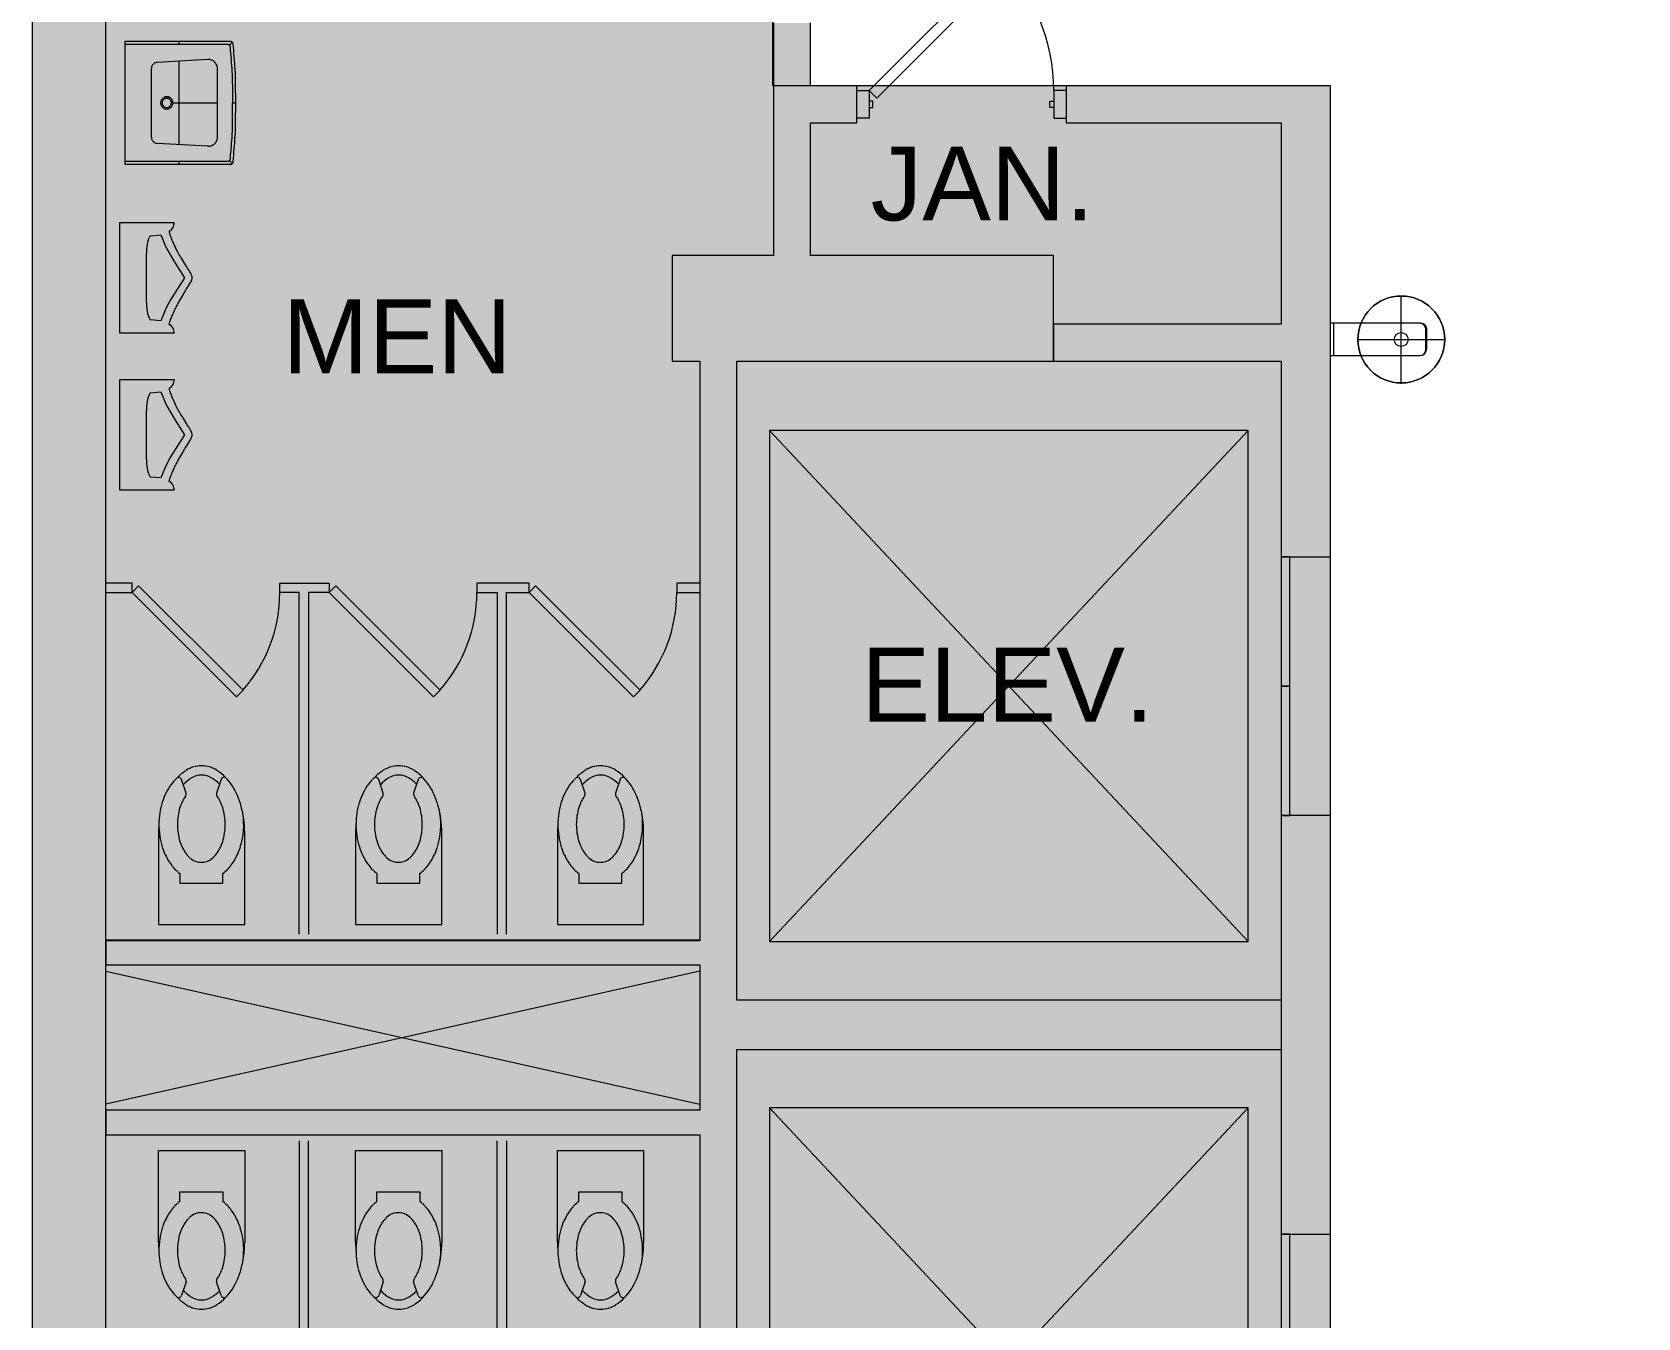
# Model space of a CAD drawing. Header units: inches. Extents: x 920 to 3279, y -557 to 1354.
# Drawn here: x 1742.6 to 2003.6, y 598.9 to 807.7 of the extents above; entities that cross this region are included whole.
import ezdxf

# ---------------------------------------------------------------- set-up
doc = ezdxf.new("R2010")
doc.units = ezdxf.units.IN
doc.header["$MEASUREMENT"] = 0
for name, color, linetype, lineweight in [('1600 K ST 6th Floor-Clean-REVISED_dwg', 8, 'Continuous', 9), ('A-Anno-Bldg', 7, 'Continuous', 9), ('A-DETL', 90, 'Continuous', 9), ('A-DETL-GENF', 92, 'Continuous', 9), ('A-DOOR', 31, 'Continuous', 13), ('A-Door-Exst', 7, 'Continuous', 9), ('A-WALL', 113, 'Continuous', 13), ('A-Wall-Exst', 7, 'Continuous', 9), ('A-WALL-PATT', 111, 'Continuous', 13), ('I-WALL', 2, 'Continuous', 13), ('P-SANR-FIXT', 6, 'Continuous', 9), ('XAR$0$AFLEV', 7, 'Continuous', 9), ('XAR$0$PFI', 7, 'Continuous', 9)]:
    doc.layers.add(name, color=color, linetype=linetype, lineweight=lineweight)
doc.styles.add('Swis721 Lt BT', font='swissl.ttf', dxfattribs={"height": 12})

# ---------------------------------------------------------------- blocks, each defined once
blk = doc.blocks.new('Walls 1 - Walls 1-7029748-Level XX  CONSTRUCTION')
at = {"layer": 'A-WALL', "lineweight": 9}
h = blk.add_hatch(color=7, dxfattribs=at)
h.paths.add_polyline_path([(12, 372.3), (211.4, 372.3), (211.4, 422.55), (203.4, 422.55), (203.4, 415.17), (200.09, 415.17), (200.09, 411.67), (203.4, 411.67), (203.4, 378.3), (169.5, 378.3), (169.5, 411.67), (172.09, 411.67), (172.09, 415.17), (166, 415.17), (166, 378.3), (12, 378.3)], flags=0)
h.paths.add_polyline_path([(203.4, 462.55), (211.4, 462.55), (211.4, 472.3), (12, 472.3), (12, 466.3), (203.4, 466.3)], flags=0)
h.paths.add_polyline_path([(122, 520.87), (122, 537.12), (114.5, 537.12), (114.5, 642.5), (203, 642.5), (203, 650.5), (114.5, 650.5), (114.5, 754.28), (166, 754.28), (166, 771.47), (126.5, 771.47), (126.5, 793), (134.03, 793), (134.03, 799), (126.5, 799), (126.5, 809.22), (120.5, 809.22), (120.5, 771.47), (104, 771.47), (104, 754.28), (108.5, 754.28), (108.5, 660.11), (12, 660.11), (12, 656.22), (108.5, 656.22), (108.5, 632.62), (12, 632.62), (12, 628.62), (108.5, 628.62), (108.5, 537.12), (103.5, 537.12), (103.5, 520.87), (114.5, 520.87)], flags=0)
h.paths.add_polyline_path([(211, 612.5), (211, 680.5), (203, 642.5)], flags=0)
h.paths.add_polyline_path([(286.1, 902.85), (286.1, 903.1), (289.6, 907.1), (285.75, 907.1), (286.08, 903.1), (285.75, 903.1), (285.75, 902.85)], flags=0)
h.paths.add_polyline_path([(169.5, 903.1), (203.4, 903.1), (203.4, 907.1), (173.5, 907.1), (173.5, 939.5), (203.4, 939.5), (203.4, 938.21), (209.4, 938.21), (209.4, 945.5), (144, 945.5), (144, 939.5), (169.5, 939.5)], flags=0)
h.paths.add_polyline_path([(209.4, 907.1), (209.4, 908.21), (203.4, 908.21), (203.4, 907.1)], flags=0)
h.paths.add_polyline_path([(114, 939.5), (114, 945.5), (74.5, 945.5), (74.5, 974.75), (12, 974.75), (12, 970.75), (70.5, 970.75), (70.5, 945.5), (12, 945.5), (12, 939.5), (53.74, 939.5)], flags=0)
at = {"layer": 'A-WALL', "color": 8, "lineweight": 20}
for p, q in [((120.5, 809.22), (120.5, 771.47)), ((126.5, 799), (126.5, 809.22)), ((134.03, 799), (126.5, 799)), ((134.03, 793), (134.03, 799)), ((126.5, 771.47), (126.5, 793)), ((126.5, 793), (134.03, 793)), ((120.5, 771.47), (104, 771.47)), ((104, 771.47), (104, 754.28)), ((166, 771.47), (126.5, 771.47)), ((166, 754.28), (166, 771.47)), ((104, 754.28), (108.5, 754.28)), ((108.5, 754.28), (108.5, 660.11)), ((114.5, 650.5), (114.5, 754.28)), ((114.5, 754.28), (166, 754.28)), ((211, 680.5), (203, 680.5)), ((203, 680.5), (203, 650.5)), ((211, 612.5), (211, 680.5)), ((108.5, 660.11), (12, 660.11)), ((12, 660.11), (12, 656.22)), ((12, 656.22), (108.5, 656.22)), ((108.5, 656.22), (108.5, 632.62)), ((203, 650.5), (114.5, 650.5)), ((114.5, 537.12), (114.5, 642.5)), ((114.5, 642.5), (203, 642.5)), ((203, 642.5), (203, 612.5)), ((108.5, 632.62), (12, 632.62)), ((12, 632.62), (12, 628.62)), ((12, 628.62), (108.5, 628.62)), ((108.5, 628.62), (108.5, 537.12)), ((203, 612.5), (211, 612.5))]:
    blk.add_line(p, q, dxfattribs=at)
blk = doc.blocks.new('ELEVATOR DOORS - ELEVATOR DOORS-7053103-Level XX  CONSTRUCTION')
at = {"layer": 'A-DOOR'}
for p, q in [((204.41, 722.5), (203, 722.5)), ((203, 722.5), (203, 701.5)), ((204.41, 701.5), (204.41, 722.5)), ((204.41, 701.5), (203, 701.5)), ((203, 701.5), (203, 680.5)), ((203, 701.5), (204.41, 701.5)), ((204.41, 680.5), (204.41, 701.5)), ((203, 680.5), (204.41, 680.5)), ((204.41, 612.5), (203, 612.5)), ((203, 612.5), (203, 591.5)), ((204.41, 591.5), (204.41, 612.5)), ((204.41, 591.5), (203, 591.5)), ((203, 591.5), (203, 570.5)), ((203, 591.5), (204.41, 591.5)), ((204.41, 570.5), (204.41, 591.5)), ((203, 570.5), (204.41, 570.5))]:
    blk.add_line(p, q, dxfattribs=at)
blk = doc.blocks.new('Drinking_Fountain-Haws_Corporation-Wall_Mounted_1001 - 1001-7405335-Level XX  CONSTRUCTION')
at = {"layer": 'P-SANR-FIXT'}
for p, q in [((19.07, 8.44), (19.07, 22.56)), ((16.44, 18.67), (16.44, 4)), ((16.44, 18.5), (16.44, 4.65)), ((16.44, 18.5), (16.44, 4.65)), ((20.53, 19.67), (17.44, 19.67)), ((20.69, 19.5), (17.44, 19.5)), ((20.69, 19.5), (17.44, 19.5)), ((21.69, 4), (21.69, 18.52)), ((21.69, 4.65), (21.69, 18.5)), ((21.69, 4.65), (21.69, 18.5)), ((26.25, 15.5), (12, 15.5)), ((16.59, 4.5), (21.54, 4.5)), ((16.59, 4.5), (21.54, 4.5))]:
    blk.add_line(p, q, dxfattribs=at)
for radius in [7.06, 1.13]:
    blk.add_circle((19.07, 15.5), radius, dxfattribs=at)
for centre, radius, start, end in [((19.07, 15.5), 7.06, 360, 180), ((17.44, 18.67), 1, 90, 180), ((17.44, 18.5), 1, 90, 180), ((17.44, 18.5), 1, 90, 180), ((20.53, 18.5), 1.17, 1.0568, 90), ((20.69, 18.5), 1, 360, 90), ((20.69, 18.5), 1, 360, 90), ((19.07, 15.5), 7.06, 180, 360), ((16.59, 4.65), 0.15, 180, 270), ((16.59, 4.65), 0.15, 180, 270), ((21.54, 4.65), 0.15, 270, 0), ((21.54, 4.65), 0.15, 270, 360)]:
    blk.add_arc(centre, radius, start, end, dxfattribs=at)
blk = doc.blocks.new('1600 K ST 6th Floor-Clean-REVISED_dwg-7023626-Level XX  CONSTRUCTION')
at = {"layer": 'A-Door-Exst'}
for p, q in [((136.03, 793.75), (134.03, 793.75)), ((166.03, 793.75), (168.03, 793.75))]:
    blk.add_line(p, q, dxfattribs=at)
at = {"layer": 'A-Door-Exst', "flags": 128}
for points in [[(136.03, 798.25), (137.27, 797.01), (158.48, 818.23), (157.24, 819.46)], [(136.03, 795.5), (136.65, 795.5), (136.65, 796.5), (136.03, 796.5)], [(166.03, 795.5), (165.4, 795.5), (165.4, 796.5), (166.03, 796.5)]]:
    blk.add_lwpolyline(points, close=True, dxfattribs=at)
for points in [[(134.03, 798.25), (136.03, 798.25), (136.03, 793.75)], [(168.03, 798.25), (166.03, 798.25), (166.03, 793.75)]]:
    blk.add_lwpolyline(points, dxfattribs=at)
at = {"layer": 'A-Door-Exst'}
blk.add_arc((136.03, 798.25), 30, 360, 45, dxfattribs=at)
at = {"layer": 'A-Wall-Exst'}
blk.add_line((108.5, 660.22), (12, 660.22), dxfattribs=at)
at = {"layer": 'XAR$0$AFLEV'}
for p, q in [((108.5, 655.22), (12, 633.62)), ((12, 655.22), (108.5, 633.62))]:
    blk.add_line(p, q, dxfattribs=at)
at = {"layer": 'XAR$0$AFLEV', "flags": 128}
for points in [[(197.65, 743), (119.85, 743), (119.85, 660), (197.65, 660), (197.65, 743), (119.85, 660), (197.65, 660), (119.85, 743)], [(197.65, 633), (119.85, 633), (119.85, 550), (197.65, 550), (197.65, 633), (119.85, 550), (197.65, 550), (119.85, 633)]]:
    blk.add_lwpolyline(points, dxfattribs=at)
at = {"layer": 'XAR$0$PFI'}
for p, q in [((31.72, 805.74), (15.13, 805.74)), ((23.9, 805.74), (23.9, 806.24)), ((32.51, 806.11), (32.05, 805.61)), ((19.38, 790.66), (19.38, 801.82)), ((28.54, 803.28), (20.32, 802.82)), ((23.9, 789.46), (23.9, 803.02)), ((30.13, 790.7), (30.13, 801.78)), ((32.59, 796.24), (32.59, 799.26)), ((22.88, 796.24), (30.13, 796.24)), ((28.54, 789.2), (20.32, 789.66)), ((23.9, 786.24), (23.9, 786.74)), ((32.51, 786.37), (32.05, 786.87)), ((18.58, 763.89), (18.58, 771.76)), ((18.58, 738.38), (18.58, 746.25)), ((25.02, 684.11), (24.29, 686.31)), ((30.7, 686.33), (29.97, 684.11)), ((57.05, 684.11), (56.32, 686.31)), ((62.73, 686.33), (62, 684.11)), ((89.86, 684.11), (89.13, 686.31)), ((95.54, 686.33), (94.8, 684.11)), ((25.02, 604.74), (24.29, 602.54)), ((30.7, 602.52), (29.97, 604.74)), ((57.05, 604.74), (56.32, 602.54)), ((62.73, 602.52), (62, 604.74)), ((89.86, 604.74), (89.13, 602.54)), ((95.54, 602.52), (94.8, 604.74))]:
    blk.add_line(p, q, dxfattribs=at)
at = {"layer": 'XAR$0$PFI', "flags": 128}
for points in [[(31.72, 786.74), (15.13, 786.74), (15.13, 805.74), (15.13, 806.24), (32.17, 806.24)], [(33.07, 793.05), (33.08, 796.24), (33.07, 799.43)], [(32.58, 793.22), (32.58, 796.24), (33.13, 796.24)], [(32.17, 786.24), (15.13, 786.24), (15.13, 786.74)], [(23.1, 758.85), (14.24, 758.83), (14.24, 776.83), (23.1, 776.81)], [(22.24, 760.24), (22.31, 760.46), (22.37, 760.66), (22.44, 760.85), (22.51, 761.04), (22.57, 761.21), (22.64, 761.38), (22.7, 761.54), (22.77, 761.7), (22.83, 761.85), (22.9, 762), (22.96, 762.15), (23.04, 762.31), (23.11, 762.48), (23.2, 762.67), (23.3, 762.86), (23.42, 763.08), (23.55, 763.33), (23.69, 763.59), (23.84, 763.86), (24, 764.14), (24.16, 764.42), (24.32, 764.7), (24.47, 764.96), (24.62, 765.21), (24.75, 765.44), (24.88, 765.65), (25, 765.84), (25.1, 766.01), (25.21, 766.18), (25.31, 766.34), (25.4, 766.49), (25.49, 766.64), (25.59, 766.79), (25.68, 766.94), (25.76, 767.08), (25.84, 767.23), (25.9, 767.38), (25.95, 767.53), (25.98, 767.68), (25.99, 767.83), (25.98, 767.98), (25.95, 768.13), (25.9, 768.28), (25.82, 768.45), (25.73, 768.62), (25.63, 768.8), (25.5, 769), (25.37, 769.21), (25.22, 769.45), (25.07, 769.69), (24.91, 769.95), (24.74, 770.21), (24.58, 770.47), (24.42, 770.74), (24.27, 770.99), (24.12, 771.24), (23.98, 771.47), (23.86, 771.68), (23.75, 771.89), (23.64, 772.08), (23.54, 772.27), (23.45, 772.44), (23.37, 772.61), (23.29, 772.77), (23.22, 772.92), (23.15, 773.07), (23.08, 773.22), (23.02, 773.37), (22.96, 773.51), (22.89, 773.66), (22.83, 773.81), (22.77, 773.96), (22.7, 774.11), (22.64, 774.27), (22.58, 774.44), (22.51, 774.62), (22.45, 774.8), (22.4, 775), (22.34, 775.21), (22.3, 775.43)], [(19.16, 774.67), (20.91, 774.82), (21.29, 773.91), (21.74, 772.82), (23.24, 770.21), (23.99, 769.02), (24.74, 767.83), (23.99, 766.64), (22.49, 764.26), (21.74, 762.83), (21.29, 761.74), (20.91, 760.83), (19.16, 760.99)], [(23.1, 733.33), (14.24, 733.31), (14.24, 751.31), (23.1, 751.29)], [(19.16, 749.15), (20.91, 749.31), (21.29, 748.39), (21.74, 747.31), (23.24, 744.69), (23.99, 743.5), (24.74, 742.31), (23.99, 741.12), (22.49, 738.74), (21.74, 737.31), (21.29, 736.23), (20.91, 735.32), (19.16, 735.47)], [(22.24, 734.73), (22.31, 734.94), (22.37, 735.15), (22.44, 735.34), (22.51, 735.52), (22.57, 735.7), (22.64, 735.87), (22.7, 736.03), (22.77, 736.18), (22.83, 736.33), (22.9, 736.48), (22.96, 736.64), (23.04, 736.8), (23.11, 736.97), (23.2, 737.15), (23.3, 737.35), (23.42, 737.57), (23.55, 737.81), (23.69, 738.07), (23.84, 738.35), (24, 738.63), (24.16, 738.91), (24.32, 739.18), (24.47, 739.45), (24.62, 739.69), (24.75, 739.92), (24.88, 740.13), (25, 740.32), (25.1, 740.5), (25.21, 740.66), (25.31, 740.82), (25.4, 740.97), (25.49, 741.12), (25.59, 741.27), (25.68, 741.42), (25.76, 741.57), (25.84, 741.72), (25.9, 741.87), (25.95, 742.01), (25.98, 742.16), (25.99, 742.31), (25.98, 742.46), (25.95, 742.61), (25.9, 742.77), (25.82, 742.93), (25.73, 743.1), (25.63, 743.29), (25.5, 743.49), (25.37, 743.7), (25.22, 743.93), (25.07, 744.18), (24.91, 744.43), (24.74, 744.7), (24.58, 744.96), (24.42, 745.22), (24.27, 745.48), (24.12, 745.72), (23.98, 745.95), (23.86, 746.17), (23.75, 746.37), (23.64, 746.57), (23.54, 746.75), (23.45, 746.93), (23.37, 747.09), (23.29, 747.25), (23.22, 747.41), (23.15, 747.56), (23.08, 747.71), (23.02, 747.85), (22.96, 748), (22.89, 748.14), (22.83, 748.29), (22.77, 748.44), (22.7, 748.6), (22.64, 748.76), (22.58, 748.93), (22.51, 749.1), (22.45, 749.29), (22.4, 749.48), (22.34, 749.69), (22.3, 749.91)], [(12, 716.72), (16.25, 716.72), (33.22, 699.75), (34.28, 700.82), (17.31, 717.79), (16.25, 716.72), (16.25, 718.22), (12, 718.22)], [(43.42, 661.22), (43.42, 716.72), (40.25, 716.72), (40.25, 718.22), (48.27, 718.22), (48.27, 716.72), (49.33, 717.79), (66.3, 700.82), (65.24, 699.75), (48.27, 716.72), (44.92, 716.72), (44.92, 661.22)], [(97.73, 699.75), (80.76, 716.72), (80.76, 718.22), (72.27, 718.22), (72.27, 716.72), (75.58, 716.72), (75.58, 661.22)], [(77.08, 661.22), (77.08, 716.72), (80.76, 716.72), (81.82, 717.79), (98.79, 700.82), (97.73, 699.75)], [(108.5, 718.22), (104.76, 718.22), (104.76, 716.72), (108.5, 716.72)], [(20.54, 677.68), (20.54, 662.8), (34.54, 662.8), (34.54, 677.68)], [(52.57, 677.68), (52.57, 662.8), (66.57, 662.8), (66.57, 677.68)], [(85.38, 677.68), (85.38, 662.8), (99.38, 662.8), (99.38, 677.68)], [(23.99, 671.07), (23.99, 669.52), (30.99, 669.52), (30.99, 671.07)], [(56.02, 671.07), (56.02, 669.52), (63.02, 669.52), (63.02, 671.07)], [(88.83, 671.07), (88.83, 669.52), (95.83, 669.52), (95.83, 671.07)], [(43.42, 627.62), (43.42, 572.12), (39.74, 572.12), (38.68, 571.06), (21.71, 588.03), (22.77, 589.1), (39.74, 572.12), (39.74, 570.62), (48.23, 570.62), (48.23, 572.12), (44.92, 572.12), (44.92, 627.62)], [(77.08, 627.62), (77.08, 572.12), (80.25, 572.12), (80.25, 570.62), (72.23, 570.62), (72.23, 572.12), (71.17, 571.06), (54.2, 588.03), (55.26, 589.1), (72.23, 572.12), (75.58, 572.12), (75.58, 627.62)], [(20.54, 611.17), (20.54, 626.05), (34.54, 626.05), (34.54, 611.17)], [(52.57, 611.17), (52.57, 626.05), (66.57, 626.05), (66.57, 611.17)], [(85.38, 611.17), (85.38, 626.05), (99.38, 626.05), (99.38, 611.17)], [(23.99, 617.78), (23.99, 619.33), (30.99, 619.33), (30.99, 617.78)], [(56.02, 617.78), (56.02, 619.33), (63.02, 619.33), (63.02, 617.78)], [(88.83, 617.78), (88.83, 619.33), (95.83, 619.33), (95.83, 617.78)]]:
    blk.add_lwpolyline(points, dxfattribs=at)
at = {"layer": 'XAR$0$PFI'}
for centre, radius, start, end in [((31.72, 805.16), 0.578, 75.8672, 90.0001), ((31.78, 805.42), 0.312, 56.5938, 75.8668), ((31.52, 805.03), 0.781, 47.6012, 56.5939), ((31.52, 805.03), 0.781, 38.609, 47.6017), ((31.89, 805.32), 0.312, 19.3356, 38.6086), ((32.17, 805.66), 0.578, 75.9109, 90), ((31.64, 805.23), 0.578, 5.2026, 19.3356), ((-97.63, 793.46), 130.38, 3.4685, 5.2027), ((32.24, 805.92), 0.312, 56.68, 75.9106), ((31.98, 805.53), 0.783, 47.7325, 56.6803), ((31.98, 805.53), 0.783, 38.785, 47.7328), ((32.35, 805.82), 0.312, 19.5539, 38.7846), ((32.09, 805.73), 0.578, 5.4652, 19.5543), ((-97.64, 793.32), 130.9, 3.6433, 5.465), ((20.53, 801.82), 1.15, 165.5301, 180), ((20.02, 801.95), 0.631, 145.9309, 165.5297), ((20.78, 801.44), 1.54, 136.59, 145.9312), ((20.78, 801.44), 1.54, 127.2488, 136.59), ((20.23, 802.17), 0.631, 107.6497, 127.2485), ((20.38, 801.67), 1.15, 93.18, 107.6499), ((28.64, 801.51), 1.77, 81.5323, 93.1799), ((28.77, 802.41), 0.86, 64.7819, 81.5323), ((27.69, 800.11), 3.41, 58.2375, 64.7819), ((28.92, 802.09), 1.08, 46.5898, 58.2374), ((28.92, 802.09), 1.08, 34.9424, 46.59), ((27.01, 800.75), 3.41, 28.3981, 34.9424), ((29.25, 801.96), 0.86, 11.6475, 28.3979), ((28.35, 801.78), 1.77, 359.9999, 11.6475), ((-4.08, 799.13), 36.66, 0.1978, 3.4685), ((-3.95, 799.29), 37.02, 0.2176, 3.6434), ((21.88, 796.24), 1, 170.0001, 180.0001), ((21.88, 796.24), 1, 179.9999, 189.9999), ((21.88, 796.24), 1, 160, 170.0001), ((21.88, 796.24), 1, 189.9999, 200), ((21.88, 796.24), 1, 149.9998, 159.9998), ((21.88, 796.24), 1, 140.0001, 150.0001), ((21.88, 796.24), 1, 130, 140), ((21.88, 796.24), 0.75, 170.0001, 180.0001), ((21.88, 796.24), 0.75, 179.9999, 189.9999), ((21.88, 796.24), 0.75, 159.9997, 169.9997), ((21.88, 796.24), 0.75, 190.0003, 200.0003), ((21.88, 796.24), 0.75, 150.0002, 160.0002), ((21.88, 796.24), 0.75, 199.9998, 209.9998), ((21.88, 796.24), 1, 119.9999, 129.9999), ((21.88, 796.24), 0.75, 140, 150), ((21.88, 796.24), 0.75, 130, 140), ((21.88, 796.24), 1, 110.0002, 120.0002), ((21.88, 796.24), 0.75, 120, 130), ((21.88, 796.24), 0.75, 109.9998, 119.9998), ((21.88, 796.24), 1, 99.9999, 110), ((21.88, 796.24), 0.75, 100.0003, 110.0003), ((21.88, 796.24), 1, 89.9999, 99.9999), ((21.88, 796.24), 0.75, 89.9999, 99.9999), ((21.88, 796.24), 1, 80.0001, 90.0001), ((21.88, 796.24), 0.75, 80.0001, 90.0001), ((21.88, 796.24), 0.75, 69.9997, 79.9997), ((21.88, 796.24), 1, 70, 80.0001), ((21.88, 796.24), 0.75, 60.0002, 70.0002), ((21.88, 796.24), 1, 59.9998, 69.9998), ((21.88, 796.24), 0.75, 50, 60), ((21.88, 796.24), 0.75, 40, 50), ((21.88, 796.24), 1, 50.0001, 60.0001), ((21.88, 796.24), 0.75, 30, 40), ((21.88, 796.24), 1, 40, 50), ((21.88, 796.24), 0.75, 19.9998, 29.9998), ((21.88, 796.24), 0.75, 330.0002, 340.0002), ((21.88, 796.24), 0.75, 10.0003, 20.0003), ((21.88, 796.24), 0.75, 339.9997, 349.9997), ((21.88, 796.24), 0.75, 359.9999, 9.9999), ((21.88, 796.24), 0.75, 350.0001, 0.0001), ((21.88, 796.24), 1, 29.9999, 39.9999), ((21.88, 796.24), 1, 20.0002, 30.0002), ((21.88, 796.24), 1, 9.9999, 20), ((21.88, 796.24), 1, 340, 350.0001), ((21.88, 796.24), 1, 359.9999, 9.9999), ((21.88, 796.24), 1, 350.0001, 0.0001), ((21.88, 796.24), 1, 200.0002, 210.0002), ((21.88, 796.24), 1, 209.9999, 219.9999), ((21.88, 796.24), 1, 220, 230), ((21.88, 796.24), 0.75, 210, 220), ((21.88, 796.24), 1, 230.0001, 240.0001), ((21.88, 796.24), 0.75, 220, 230), ((21.88, 796.24), 1, 239.9998, 249.9998), ((21.88, 796.24), 0.75, 230, 240), ((21.88, 796.24), 0.75, 240.0002, 250.0002), ((21.88, 796.24), 1, 250, 260.0001), ((21.88, 796.24), 0.75, 249.9997, 259.9997), ((21.88, 796.24), 1, 260.0001, 270.0001), ((21.88, 796.24), 0.75, 260.0001, 270.0001), ((21.88, 796.24), 0.75, 269.9999, 279.9999), ((21.88, 796.24), 1, 269.9999, 279.9999), ((21.88, 796.24), 0.75, 280.0003, 290.0003), ((21.88, 796.24), 1, 279.9999, 290), ((21.88, 796.24), 0.75, 289.9998, 299.9998), ((21.88, 796.24), 1, 290.0002, 300.0002), ((21.88, 796.24), 0.75, 300, 310), ((21.88, 796.24), 0.75, 310, 320), ((21.88, 796.24), 1, 299.9999, 309.9999), ((21.88, 796.24), 0.75, 320, 330), ((21.88, 796.24), 1, 310, 320), ((21.88, 796.24), 1, 320.0001, 330.0001), ((21.88, 796.24), 1, 329.9998, 339.9998), ((-97.63, 799.02), 130.38, 354.7973, 356.5315), ((-4.08, 793.35), 36.66, 356.5315, 359.8022), ((-97.64, 799.16), 130.9, 354.535, 356.3567), ((-3.95, 793.2), 37.02, 356.3566, 359.7824), ((20.53, 790.66), 1.15, 180, 194.4699), ((20.02, 790.53), 0.631, 194.4703, 214.0691), ((20.78, 791.04), 1.54, 214.0688, 223.41), ((20.78, 791.04), 1.54, 223.41, 232.7512), ((20.23, 790.32), 0.631, 232.7515, 252.3503), ((20.38, 790.81), 1.15, 252.3501, 266.82), ((28.64, 790.97), 1.77, 266.8201, 278.4677), ((28.77, 790.07), 0.86, 278.4677, 295.2181), ((27.69, 792.37), 3.41, 295.2181, 301.7625), ((28.92, 790.4), 1.08, 301.7626, 313.4102), ((28.92, 790.4), 1.08, 313.41, 325.0576), ((27.01, 791.73), 3.41, 325.0576, 331.6019), ((29.25, 790.52), 0.86, 331.6021, 348.3525), ((28.35, 790.7), 1.77, 348.3525, 0.0001), ((31.72, 787.32), 0.578, 269.9999, 284.1328), ((31.78, 787.06), 0.312, 284.1332, 303.4062), ((31.52, 787.45), 0.781, 303.4061, 312.3988), ((31.52, 787.45), 0.781, 312.3983, 321.391), ((31.89, 787.16), 0.312, 321.3914, 340.6644), ((32.17, 786.82), 0.578, 270, 284.0891), ((31.64, 787.25), 0.578, 340.6644, 354.7974), ((32.24, 786.56), 0.312, 284.0894, 303.32), ((31.98, 786.95), 0.783, 303.3197, 312.2675), ((31.98, 786.95), 0.783, 312.2672, 321.215), ((32.35, 786.66), 0.312, 321.2154, 340.4461), ((32.09, 786.75), 0.578, 340.4457, 354.5348), ((21.49, 776.83), 1.62, 300.0151, 0), ((24.39, 772.11), 5.82, 153.9939, 183.459), ((24.39, 763.54), 5.82, 176.541, 206.0061), ((21.49, 758.83), 1.62, 0, 59.9849), ((24.39, 746.6), 5.82, 153.9939, 183.459), ((21.49, 751.31), 1.62, 300.0151, 0), ((24.39, 738.03), 5.82, 176.541, 206.0061), ((21.49, 733.31), 1.62, 0, 59.9849), ((16.25, 716.72), 24, 318.5833, 0), ((48.27, 716.72), 24, 318.5833, 0), ((80.76, 716.72), 24, 318.5833, 0), ((28.58, 681.12), 7.43, 133.4258, 143.3275), ((23.82, 686.15), 0.5, 18.2438, 133.4259), ((29.47, 680.94), 8.18, 122.7616, 136.6903), ((29.47, 680.94), 6.68, 122.7617, 137.2435), ((27.54, 683.94), 4.62, 90, 122.7617), ((27.54, 683.94), 3.12, 90, 122.7618), ((27.54, 683.94), 4.62, 57.2383, 90), ((27.54, 683.94), 3.12, 57.2382, 90), ((25.61, 680.94), 6.68, 43.6858, 57.2383), ((25.61, 680.94), 8.18, 32.7685, 57.2383), ((31.18, 686.18), 0.5, 44.3279, 161.7562), ((60.61, 681.12), 7.43, 133.4258, 143.3275), ((55.85, 686.15), 0.5, 18.2438, 133.4259), ((61.5, 680.94), 8.18, 122.7616, 136.6903), ((61.5, 680.94), 6.68, 122.7617, 137.2435), ((59.57, 683.94), 4.62, 90, 122.7617), ((59.57, 683.94), 3.12, 90, 122.7618), ((59.57, 683.94), 4.62, 57.2383, 90), ((59.57, 683.94), 3.12, 57.2382, 90), ((57.64, 680.94), 6.68, 43.6858, 57.2383), ((57.64, 680.94), 8.18, 32.7685, 57.2383), ((63.21, 686.18), 0.5, 44.3279, 161.7562), ((93.42, 681.12), 7.43, 133.4258, 143.3275), ((88.65, 686.15), 0.5, 18.2438, 133.4259), ((94.31, 680.94), 8.18, 122.7616, 136.6903), ((94.31, 680.94), 6.68, 122.7617, 137.2435), ((92.38, 683.94), 4.62, 90, 122.7617), ((92.38, 683.94), 3.12, 90, 122.7618), ((92.38, 683.94), 4.62, 57.2383, 90), ((92.38, 683.94), 3.12, 57.2382, 90), ((90.45, 680.94), 6.68, 43.6858, 57.2383), ((90.45, 680.94), 8.18, 32.7685, 57.2383), ((96.01, 686.18), 0.5, 44.3279, 161.7562), ((30.29, 679.85), 9.56, 143.3275, 162.8584), ((24.54, 683.95), 0.5, 324.4828, 18.2438), ((30.44, 683.95), 0.5, 161.7562, 215.5172), ((22.55, 678.97), 11.82, 14.929, 32.7685), ((62.32, 679.85), 9.56, 143.3275, 162.8584), ((56.57, 683.95), 0.5, 324.4828, 18.2438), ((62.47, 683.95), 0.5, 161.7562, 215.5172), ((54.58, 678.97), 11.82, 14.929, 32.7685), ((95.13, 679.85), 9.56, 143.3275, 162.8584), ((89.38, 683.95), 0.5, 324.4828, 18.2438), ((95.28, 683.95), 0.5, 161.7562, 215.5172), ((87.39, 678.97), 11.82, 14.929, 32.7685), ((32.98, 679.02), 12.38, 162.8584, 180), ((32.98, 679.02), 9.38, 162.8584, 180), ((30.29, 679.85), 6.56, 144.4829, 162.8583), ((24.7, 679.85), 6.56, 17.1417, 35.5171), ((22, 679.02), 9.38, 0, 17.1416), ((17.7, 677.68), 16.84, 0, 14.9289), ((65.01, 679.02), 12.38, 162.8584, 180), ((65.01, 679.02), 9.38, 162.8584, 180), ((62.32, 679.85), 6.56, 144.4829, 162.8583), ((56.72, 679.85), 6.56, 17.1417, 35.5171), ((54.03, 679.02), 9.38, 0, 17.1416), ((49.73, 677.68), 16.84, 0, 14.9289), ((97.82, 679.02), 12.38, 162.8584, 180), ((97.82, 679.02), 9.38, 162.8584, 180), ((95.13, 679.85), 6.56, 144.4829, 162.8583), ((89.53, 679.85), 6.56, 17.1417, 35.5171), ((86.84, 679.02), 9.38, 0, 17.1416), ((82.54, 677.68), 16.84, 0, 14.9289), ((37.38, 677.68), 16.84, 174.8046, 180), ((32.98, 679.02), 12.38, 180, 197.1416), ((32.98, 679.02), 9.38, 180, 197.1416), ((22, 679.02), 9.38, 342.8584, 360), ((22, 679.02), 12.38, 342.8584, 8.2651), ((69.41, 677.68), 16.84, 174.8046, 180), ((65.01, 679.02), 12.38, 180, 197.1416), ((65.01, 679.02), 9.38, 180, 197.1416), ((54.03, 679.02), 9.38, 342.8584, 360), ((54.03, 679.02), 12.38, 342.8584, 8.2651), ((102.22, 677.68), 16.84, 174.8046, 180), ((97.82, 679.02), 12.38, 180, 197.1416), ((97.82, 679.02), 9.38, 180, 197.1416), ((86.84, 679.02), 9.38, 342.8584, 360), ((86.84, 679.02), 12.38, 342.8584, 8.2651), ((30.29, 678.18), 6.56, 197.1417, 216.6725), ((24.7, 678.18), 6.56, 323.3275, 342.8583), ((62.32, 678.18), 6.56, 197.1417, 216.6725), ((56.72, 678.18), 6.56, 323.3275, 342.8583), ((95.13, 678.18), 6.56, 197.1417, 216.6725), ((89.53, 678.18), 6.56, 323.3275, 342.8583), ((30.29, 678.18), 9.56, 197.1417, 216.6724), ((28.58, 676.91), 4.43, 216.6725, 231.8648), ((27.49, 675.65), 2.76, 233.419, 306.581), ((26.41, 676.91), 4.43, 308.1352, 323.3275), ((24.7, 678.18), 9.56, 323.3276, 342.8583), ((62.32, 678.18), 9.56, 197.1417, 216.6724), ((60.61, 676.91), 4.43, 216.6725, 231.8648), ((59.52, 675.65), 2.76, 233.419, 306.581), ((58.44, 676.91), 4.43, 308.1352, 323.3275), ((56.72, 678.18), 9.56, 323.3276, 342.8583), ((95.13, 678.18), 9.56, 197.1417, 216.6724), ((93.42, 676.91), 4.43, 216.6725, 231.8648), ((92.33, 675.65), 2.76, 233.419, 306.581), ((91.24, 676.91), 4.43, 308.1352, 323.3275), ((89.53, 678.18), 9.56, 323.3276, 342.8583), ((28.58, 676.91), 7.43, 216.6725, 231.8648), ((26.41, 676.91), 7.43, 308.1352, 323.3275), ((60.61, 676.91), 7.43, 216.6725, 231.8648), ((58.44, 676.91), 7.43, 308.1352, 323.3275), ((93.42, 676.91), 7.43, 216.6725, 231.8648), ((91.24, 676.91), 7.43, 308.1352, 323.3275), ((30.29, 610.67), 9.56, 143.3276, 162.8583), ((28.58, 611.94), 7.43, 128.1352, 143.3275), ((27.49, 613.2), 2.76, 53.419, 126.581), ((26.41, 611.94), 7.43, 36.6725, 51.8648), ((24.7, 610.67), 9.56, 17.1417, 36.6724), ((62.32, 610.67), 9.56, 143.3276, 162.8583), ((60.61, 611.94), 7.43, 128.1352, 143.3275), ((59.52, 613.2), 2.76, 53.419, 126.581), ((58.44, 611.94), 7.43, 36.6725, 51.8648), ((56.72, 610.67), 9.56, 17.1417, 36.6724), ((95.13, 610.67), 9.56, 143.3276, 162.8583), ((93.42, 611.94), 7.43, 128.1352, 143.3275), ((92.33, 613.2), 2.76, 53.419, 126.581), ((91.24, 611.94), 7.43, 36.6725, 51.8648), ((89.53, 610.67), 9.56, 17.1417, 36.6724), ((32.98, 609.83), 12.38, 162.8584, 180), ((30.29, 610.67), 6.56, 143.3275, 162.8583), ((28.58, 611.94), 4.43, 128.1352, 143.3275), ((26.41, 611.94), 4.43, 36.6725, 51.8648), ((24.7, 610.67), 6.56, 17.1417, 36.6725), ((22, 609.83), 12.38, 351.7349, 17.1416), ((65.01, 609.83), 12.38, 162.8584, 180), ((62.32, 610.67), 6.56, 143.3275, 162.8583), ((60.61, 611.94), 4.43, 128.1352, 143.3275), ((58.44, 611.94), 4.43, 36.6725, 51.8648), ((56.72, 610.67), 6.56, 17.1417, 36.6725), ((54.03, 609.83), 12.38, 351.7349, 17.1416), ((97.82, 609.83), 12.38, 162.8584, 180), ((95.13, 610.67), 6.56, 143.3275, 162.8583), ((93.42, 611.94), 4.43, 128.1352, 143.3275), ((91.24, 611.94), 4.43, 36.6725, 51.8648), ((89.53, 610.67), 6.56, 17.1417, 36.6725), ((86.84, 609.83), 12.38, 351.7349, 17.1416), ((37.38, 611.17), 16.84, 180, 185.1954), ((32.98, 609.83), 9.38, 162.8584, 180), ((22, 609.83), 9.38, 0, 17.1416), ((17.7, 611.17), 16.84, 345.0711, 360), ((69.41, 611.17), 16.84, 180, 185.1954), ((65.01, 609.83), 9.38, 162.8584, 180), ((54.03, 609.83), 9.38, 0, 17.1416), ((49.73, 611.17), 16.84, 345.0711, 360), ((102.22, 611.17), 16.84, 180, 185.1954), ((97.82, 609.83), 9.38, 162.8584, 180), ((86.84, 609.83), 9.38, 0, 17.1416), ((82.54, 611.17), 16.84, 345.0711, 360), ((32.98, 609.83), 12.38, 180, 197.1416), ((32.98, 609.83), 9.38, 180, 197.1416), ((22, 609.83), 9.38, 342.8584, 360), ((65.01, 609.83), 12.38, 180, 197.1416), ((65.01, 609.83), 9.38, 180, 197.1416), ((54.03, 609.83), 9.38, 342.8584, 360), ((97.82, 609.83), 12.38, 180, 197.1416), ((97.82, 609.83), 9.38, 180, 197.1416), ((86.84, 609.83), 9.38, 342.8584, 360), ((30.29, 609), 9.56, 197.1416, 216.6725), ((30.29, 609), 6.56, 197.1417, 215.5171), ((24.7, 609), 6.56, 324.4829, 342.8583), ((22.55, 609.88), 11.82, 327.2315, 345.071), ((62.32, 609), 9.56, 197.1416, 216.6725), ((62.32, 609), 6.56, 197.1417, 215.5171), ((56.72, 609), 6.56, 324.4829, 342.8583), ((54.58, 609.88), 11.82, 327.2315, 345.071), ((95.13, 609), 9.56, 197.1416, 216.6725), ((95.13, 609), 6.56, 197.1417, 215.5171), ((89.53, 609), 6.56, 324.4829, 342.8583), ((87.39, 609.88), 11.82, 327.2315, 345.071), ((28.58, 607.73), 7.43, 216.6725, 226.5742), ((29.47, 607.91), 6.68, 222.7565, 237.2383), ((24.54, 604.9), 0.5, 341.7562, 35.5172), ((25.61, 607.91), 6.68, 302.7617, 316.3142), ((30.44, 604.9), 0.5, 144.4828, 198.2438), ((25.61, 607.91), 8.18, 302.7617, 327.2315), ((60.61, 607.73), 7.43, 216.6725, 226.5742), ((61.5, 607.91), 6.68, 222.7565, 237.2383), ((56.57, 604.9), 0.5, 341.7562, 35.5172), ((57.64, 607.91), 6.68, 302.7617, 316.3142), ((62.47, 604.9), 0.5, 144.4828, 198.2438), ((57.64, 607.91), 8.18, 302.7617, 327.2315), ((93.42, 607.73), 7.43, 216.6725, 226.5742), ((94.31, 607.91), 6.68, 222.7565, 237.2383), ((89.38, 604.9), 0.5, 341.7562, 35.5172), ((90.45, 607.91), 6.68, 302.7617, 316.3142), ((95.28, 604.9), 0.5, 144.4828, 198.2438), ((90.45, 607.91), 8.18, 302.7617, 327.2315), ((23.82, 602.7), 0.5, 226.5741, 341.7562), ((29.47, 607.91), 8.18, 223.3097, 237.2384), ((27.54, 604.91), 4.62, 237.2383, 270), ((27.54, 604.91), 3.12, 237.2382, 270), ((27.54, 604.91), 3.12, 270, 302.7618), ((27.54, 604.91), 4.62, 270, 302.7617), ((31.18, 602.67), 0.5, 198.2438, 315.6721), ((55.85, 602.7), 0.5, 226.5741, 341.7562), ((61.5, 607.91), 8.18, 223.3097, 237.2384), ((59.57, 604.91), 4.62, 237.2383, 270), ((59.57, 604.91), 3.12, 237.2382, 270), ((59.57, 604.91), 3.12, 270, 302.7618), ((59.57, 604.91), 4.62, 270, 302.7617), ((63.21, 602.67), 0.5, 198.2438, 315.6721), ((88.65, 602.7), 0.5, 226.5741, 341.7562), ((94.31, 607.91), 8.18, 223.3097, 237.2384), ((92.38, 604.91), 4.62, 237.2383, 270), ((92.38, 604.91), 3.12, 237.2382, 270), ((92.38, 604.91), 3.12, 270, 302.7618), ((92.38, 604.91), 4.62, 270, 302.7617), ((96.01, 602.67), 0.5, 198.2438, 315.6721)]:
    blk.add_arc(centre, radius, start, end, dxfattribs=at)
at = {"layer": 'A-Anno-Bldg', "char_height": 12, "attachment_point": 2, "line_spacing_factor": 1.005062, "style": 'Swis721 Lt BT'}
for s, insert, width in [('JAN.', (154.43, 789.14), 41.3337), ('MEN', (59.33, 764.32), 42.5494), ('ELEV.', (158.5, 707.75), 51.5152)]:
    blk.add_mtext(s, dxfattribs=dict(at, insert=insert, width=width))

msp = doc.modelspace()

# ---------------------------------------------------------------- hatches: boundary and pattern name
at = {"layer": 'A-DETL-GENF'}
h = msp.add_hatch(color=9, dxfattribs=at)
h.paths.add_polyline_path([(1971.61, 72), (1971.61, 94), (1994.01, 94), (1994.01, 278), (1950.01, 278.03), (1950.01, 330.67), (1949.26, 330.67), (1949.26, 332.17), (1950.76, 332.17), (1950.76, 332.67), (1952.26, 332.67), (1952.26, 332.17), (1954.01, 332.17), (1954.01, 368.42), (1952.26, 368.42), (1952.26, 367.92), (1950.76, 367.92), (1950.76, 368.42), (1949.26, 368.42), (1949.26, 369.92), (1950.01, 369.92), (1950.01, 372.3), (1792.61, 372.3), (1792.61, 288.8), (1754.61, 288.8), (1754.61, 94), (1801.61, 94), (1801.61, 72), (1857.61, 72), (1857.61, 94), (1915.61, 94), (1915.61, 72), (1969.46, 72)], flags=0)
h.paths.add_polyline_path([(1742.61, 72), (1754.61, 72), (1754.61, 78), (1742.61, 78), (1742.61, 76.47)], flags=0)
h.paths.add_polyline_path([(1905.23, 265.35), (1867.98, 265.35), (1867.98, 284.85), (1905.23, 284.85), (1905.23, 267.07)], flags=0)
h.paths.add_polyline_path([(1754.61, 292.3), (1789.11, 292.3), (1789.11, 372.3), (1754.61, 372.3), (1754.61, 326.8)], flags=0)
h.paths.add_polyline_path([(1835.96, 378.3), (1908.61, 378.3), (1908.61, 415.17), (1914.7, 415.17), (1914.7, 411.67), (1912.11, 411.67), (1912.11, 378.3), (1946.01, 378.3), (1946.01, 411.67), (1942.7, 411.67), (1942.7, 415.17), (1946.01, 415.17), (1946.01, 422.55), (1954.01, 422.55), (1954.01, 462.55), (1946.01, 462.55), (1946.01, 466.3), (1754.61, 466.3), (1754.61, 378.3), (1826.58, 378.3)], flags=0)
h.paths.add_polyline_path([(1842.64, 472.3), (1864.61, 472.3), (1864.61, 473.89), (1863.86, 473.89), (1863.86, 475.39), (1864.61, 475.39), (1864.61, 505.64), (1863.86, 505.64), (1863.86, 507.14), (1864.61, 507.14), (1864.58, 520.87), (1846.11, 520.87), (1846.11, 537.12), (1851.11, 537.12), (1851.11, 628.62), (1754.61, 628.62), (1754.61, 472.3), (1808.9, 472.3)], flags=0)
h.paths.add_polyline_path([(1863.01, 537.12), (1945.61, 537.12), (1945.61, 570.5), (1953.61, 570.5), (1953.61, 612.5), (1945.61, 612.5), (1945.61, 642.5), (1857.11, 642.5), (1857.11, 537.12)], flags=0)
h.paths.add_polyline_path([(1835.45, 632.62), (1851.11, 632.62), (1851.11, 656.22), (1754.61, 656.22), (1754.61, 632.62), (1796.34, 632.62)], flags=0)
h.paths.add_polyline_path([(1857.11, 650.5), (1945.61, 650.5), (1945.61, 680.5), (1953.61, 680.5), (1953.61, 722.5), (1945.61, 722.5), (1945.61, 754.28), (1857.11, 754.28), (1857.11, 656.22)], flags=0)
h.paths.add_polyline_path([(1840, 660.11), (1851.11, 660.11), (1851.11, 754.28), (1846.61, 754.28), (1846.61, 771.47), (1863.11, 771.47), (1863.11, 799), (1863.01, 799), (1863.01, 845.5), (1754.61, 845.5), (1754.61, 660.11), (1796.34, 660.11)], flags=0)
h.paths.add_polyline_path([(2078.77, 676.82), (2195.61, 676.82), (2195.61, 757.69), (2290.51, 757.69), (2290.51, 769.75), (2303.51, 769.75), (2303.51, 832.75), (2293.51, 832.75), (2293.51, 878.5), (2303.51, 878.5), (2303.51, 934.62), (2293.51, 934.62), (2293.51, 980.37), (2303.51, 980.37), (2303.51, 1036.5), (2293.51, 1036.5), (2293.51, 1082.25), (2303.51, 1082.25), (2303.51, 1138.25), (2293.51, 1138.25), (2293.51, 1185.37), (2303.51, 1185.37), (2303.51, 1333.62), (2293.51, 1333.62), (2293.51, 1341.62), (2253.11, 1341.62), (2253.11, 1353.62), (2197.11, 1353.62), (2197.11, 1333.62), (2121.61, 1333.62), (2121.61, 1353.62), (2065.61, 1353.62), (2065.61, 1333.62), (2017.61, 1333.62), (2017.61, 1353.62), (1961.61, 1353.62), (1961.61, 1333.62), (1922.11, 1333.62), (1922.11, 1353.62), (1866.11, 1353.62), (1866.11, 1333.62), (1826.61, 1333.62), (1826.61, 1353.62), (1770.61, 1353.62), (1770.61, 1333.62), (1754.61, 1333.62), (1754.61, 1162.37), (1764.86, 1162.37), (1764.86, 1157.37), (1779.86, 1157.37), (1779.86, 1107.62), (1754.61, 1107.62), (1754.61, 974.75), (1817.11, 974.75), (1817.11, 945.5), (1856.61, 945.5), (1856.61, 955.33), (1886.61, 955.33), (1886.61, 945.5), (1952.01, 945.5), (1952.01, 938.21), (1946.01, 938.21), (1946.01, 939.5), (1916.11, 939.5), (1916.11, 907.1), (1946.01, 907.1), (1946.01, 908.21), (1952.01, 908.21), (1952.01, 907.1), (2032.21, 907.1), (2032.21, 762.52), (2111.61, 762.52), (2111.61, 770.52), (2137.61, 770.52), (2137.61, 721.42), (2073.71, 721.42), (2073.71, 676.82), (2077.86, 676.82)], flags=0)
h.paths.add_polyline_path([(2076.07, 725.42), (2134.11, 725.42), (2134.11, 759.02), (2073.71, 759.02), (2073.71, 725.42)], flags=0)
h.paths.add_polyline_path([(1945.61, 760.28), (1945.61, 793), (1910.63, 793), (1910.63, 799), (1876.63, 799), (1876.63, 793), (1869.11, 793), (1869.11, 771.47), (1908.61, 771.47), (1908.61, 760.28), (1944.09, 760.28)], flags=0)
h.paths.add_polyline_path([(1919.8, 851.5), (1946.01, 851.5), (1946.01, 855.97), (1945.26, 855.97), (1945.26, 857.47), (1946.01, 857.47), (1946.01, 893.72), (1945.26, 893.72), (1945.26, 895.22), (1946.01, 895.22), (1946.01, 903.1), (1912.11, 903.1), (1912.11, 939.5), (1754.61, 939.5), (1754.61, 851.5), (1882.9, 851.5)], flags=0)
h.paths.add_polyline_path([(2140.61, 938.5), (2116.11, 938.5), (2116.11, 956.5), (2140.61, 956.5)], flags=0)
h.paths.add_polyline_path([(1754.61, 945.5), (1813.11, 945.5), (1813.11, 970.75), (1754.61, 970.75)], flags=0)
h.paths.add_polyline_path([(1944.36, 1126.37), (1924.86, 1126.37), (1924.86, 1162.37), (1944.36, 1162.37)], flags=0)
h.paths.add_polyline_path([(2159.36, 1143.25), (2140.86, 1143.25), (2140.86, 1162.37), (2159.36, 1162.37)], flags=0)
h.paths.add_polyline_path([(2315.51, 1341.62), (2315.51, 1353.62), (2309.51, 1353.62), (2309.51, 1341.62)], flags=0)
h.paths.add_polyline_path([(1742.61, 1341.62), (1754.61, 1341.62), (1754.61, 1353.62), (1742.61, 1353.62)], flags=0)
at = {"layer": 'A-WALL-PATT', "lineweight": 9}
for points in [[(1742.61, 78), (1754.61, 78), (1754.61, 1341.62), (1742.61, 1341.62), (1742.61, 110.03)], [(1910.63, 793), (1953.61, 793), (1953.61, 799), (1910.63, 799)], [(1953.61, 722.5), (1953.61, 793), (1945.61, 793), (1945.61, 722.5)], [(1926.18, 754.28), (1945.61, 754.28), (1945.61, 760.28), (1908.61, 760.28), (1908.61, 754.28)]]:
    msp.add_hatch(color=7, dxfattribs=at).paths.add_polyline_path(points, flags=0)
h = msp.add_hatch(color=7, dxfattribs=at)
h.paths.add_polyline_path([(1945.61, 642.5), (1953.61, 680.5), (1945.61, 680.5), (1945.61, 650.5)], flags=0)
h.paths.add_polyline_path([(1953.61, 612.5), (1945.61, 642.5), (1945.61, 612.5)], flags=0)

# ---------------------------------------------------------------- linework, layer by layer
at = {"layer": 'A-DETL'}
for p, q in [((1742.61, 1353.62), (1742.61, 72)), ((1863.01, 799), (1863.01, 851.5)), ((1953.61, 799), (1863.01, 799)), ((1953.61, 517), (1953.61, 799))]:
    msp.add_line(p, q, dxfattribs=at)
at = {"layer": 'A-WALL', "color": 8, "lineweight": 20}
for p, q in [((1754.61, 84), (1754.61, 1353.62)), ((1742.61, 1341.62), (1742.61, 78))]:
    msp.add_line(p, q, dxfattribs=at)
at = {"layer": 'I-WALL', "color": 8, "lineweight": 20}
for p, q in [((1953.61, 799), (1910.63, 799)), ((1910.63, 799), (1910.63, 793)), ((1953.61, 722.5), (1953.61, 799)), ((1910.63, 793), (1945.61, 793)), ((1945.61, 793), (1945.61, 760.28)), ((1945.61, 760.28), (1908.61, 760.28)), ((1908.61, 760.28), (1908.61, 754.28)), ((1908.61, 754.28), (1945.61, 754.28)), ((1945.61, 754.28), (1945.61, 722.5)), ((1945.61, 722.5), (1953.61, 722.5)), ((1945.61, 680.5), (1945.61, 612.5)), ((1953.61, 680.5), (1945.61, 680.5)), ((1953.61, 612.5), (1953.61, 680.5)), ((1945.61, 612.5), (1953.61, 612.5))]:
    msp.add_line(p, q, dxfattribs=at)

# ---------------------------------------------------------------- block references
at = {"layer": '1600 K ST 6th Floor-Clean-REVISED_dwg', "color": 7}
msp.add_blockref('1600 K ST 6th Floor-Clean-REVISED_dwg-7023626-Level XX  CONSTRUCTION', (1742.61, 0), dxfattribs=at)
at = {"layer": 'A-DOOR'}
msp.add_blockref('ELEVATOR DOORS - ELEVATOR DOORS-7053103-Level XX  CONSTRUCTION', (1742.61, 0), dxfattribs=at)
at = {"layer": 'A-WALL', "lineweight": 9}
msp.add_blockref('Walls 1 - Walls 1-7029748-Level XX  CONSTRUCTION', (1742.61, 0), dxfattribs=at)
at = {"layer": 'P-SANR-FIXT', "rotation": 269.9999999999999}
msp.add_blockref('Drinking_Fountain-Haws_Corporation-Wall_Mounted_1001 - 1001-7405335-Level XX  CONSTRUCTION', (1949.61, 776.88), dxfattribs=at)

doc.saveas('drawing.dxf')
